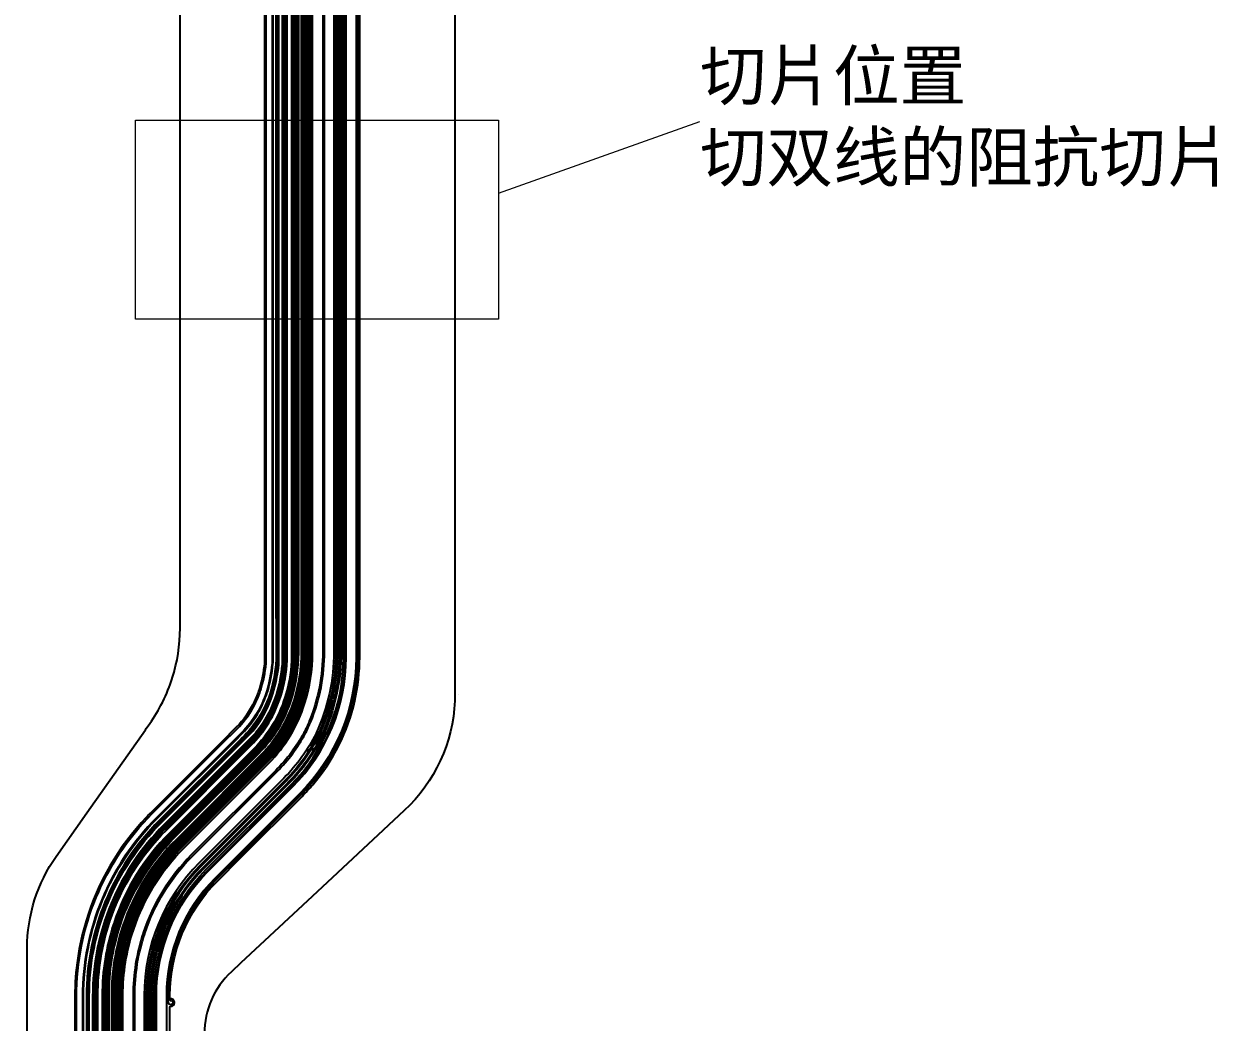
# Model space of a CAD drawing. Extents: x 3807 to 4077, y -466 to -276.
# Drawn here: x 3946 to 4019.4, y -397.7 to -336.3 of the extents above; entities that cross this region are included whole.
import ezdxf

# ---------------------------------------------------------------- set-up
doc = ezdxf.new("R2010")
doc.units = 0
doc.layers.add('gbr-dxf', color=7, linetype='Continuous')
doc.layers.add('gbr-outline-dxf', color=2, linetype='Continuous')
doc.layers.add('備註', color=1, linetype='Continuous', lineweight=9)
doc.styles.get("Standard").update_dxf_attribs({"font": 'PMingLiU.ttf'})
pattern_1 = [(0, (35.01403, -7.54149), (0, 0.06985), [0.0508, -0.01905]), (90, (35.01403, -7.54149), (-0.06985, 4e-18), [0.0508, -0.01905])]

msp = doc.modelspace()

# ---------------------------------------------------------------- hatches: boundary and pattern name
at = {"layer": '備註', "linetype": 'Continuous'}
h = msp.add_hatch(dxfattribs=at)
h.set_pattern_fill('ANGLE', color=4, scale=0.01, style=0)
h.set_pattern_definition(pattern_1)
h.paths.add_polyline_path([(3954.219, -409.179), (3954.219, -409.179), (3954.041, -409.179), (3954.041, -408.647), (3954.041, -408.646), (3954.142, -408.56), (3954.161, -408.463, -0.011884), (3954.162, -408.462, 0.047835), (3954.17, -408.372), (3954.17, -408.371), (3954.17, -407.389, -0.013493), (3954.17, -407.387, 0.16023), (3953.878, -406.499, -0.011743), (3953.877, -406.497, -0.160569), (3953.568, -405.558, -0.013355), (3953.568, -405.556), (3953.568, -396.039), (3953.568, -396.037, -0.198875), (3956.906, -387.979), (3956.906, -387.979), (3956.906, -387.979), (3956.906, -387.979), (3962.115, -382.77), (3962.115, -382.77), (3962.115, -382.77, 0.081468), (3964.124, -379.973, 0.107635), (3965.232, -374.891), (3965.231, -374.889), (3965.231, -371.493, -0.005329), (3965.231, -371.468, -0.01598), (3965.231, -371.466), (3965.231, -328.716, 0.02287), (3965.207, -328.198, -0.010413), (3965.207, -328.197, 0.017003), (3965.203, -328.164, -0.010657), (3965.203, -328.162, -0.003258), (3965.202, -328.155, -0.030586), (3965.2, -328.15, -0.043208), (3965.195, -328.098, -0.014798), (3965.195, -328.095, 0.022961), (3965.192, -328.051, -0.010581), (3965.192, -328.049, 0.133259), (3964.081, -325.291, -0.011775), (3964.08, -325.29, -0.163384), (3962.913, -321.814), (3962.913, -321.814), (3962.913, -312.404), (3962.913, -312.403, -0.129716), (3963.358, -310.719, -0.010688), (3963.358, -310.718, 0.009413), (3963.398, -310.645, -0.008282), (3963.398, -310.644, -0.077139), (3963.895, -309.965), (3963.895, -309.965), (3963.965, -309.895, -0.024653), (3963.968, -309.892, 0.19899), (3964.252, -309.207), (3964.252, -309.205), (3964.252, -308.182, -0.013626), (3964.252, -308.18, 0.15526), (3964.243, -308.154, -0.047374), (3964.239, -308.152, -0.192505), (3964.143, -308.028), (3964.141, -308.028), (3964.141, -307.495), (3964.319, -307.495), (3964.319, -308.028), (3964.315, -308.028, 0.020922), (3964.315, -308.051), (3964.315, -308.053, 0.077712), (3964.329, -308.137, -0.085172), (3964.33, -308.145, -0.063907), (3964.335, -308.177, -0.01602), (3964.335, -308.18), (3964.335, -309.207, -0.010618), (3964.335, -309.208, -0.197688), (3964.029, -309.948, -0.026109), (3964.026, -309.951), (3963.954, -310.023), (3963.953, -310.024, 0.077044), (3963.472, -310.681, -0.00837), (3963.472, -310.682, -0.009676), (3963.43, -310.76, -0.010876), (3963.429, -310.761, 0.129497), (3962.996, -312.402), (3962.996, -312.403), (3962.996, -321.814, 0.163308), (3964.146, -325.238, -0.011598), (3964.147, -325.24, -0.133268), (3965.274, -328.038, -0.010737), (3965.274, -328.04, -0.024929), (3965.278, -328.096, -0.015908), (3965.278, -328.099, 0.033744), (3965.281, -328.128, -0.058086), (3965.283, -328.138, 0.004537), (3965.284, -328.147, -0.010536), (3965.285, -328.149, -0.017065), (3965.29, -328.187, -0.011298), (3965.29, -328.189, -0.022937), (3965.314, -328.716), (3965.314, -328.716), (3965.314, -371.468, -0.015825), (3965.314, -371.471, 0.004854), (3965.314, -371.491), (3965.314, -371.493), (3965.314, -374.888), (3965.315, -374.889, -0.10765), (3964.2, -380.006, -0.014988), (3964.199, -380.009, -0.081493), (3962.173, -382.829), (3962.173, -382.829), (3962.173, -382.829), (3956.964, -388.038, 0.19891), (3953.651, -396.039), (3953.651, -396.04), (3953.651, -405.558, -0.01346), (3953.651, -405.56, 0.159945), (3953.943, -406.447, -0.011483), (3953.944, -406.448, -0.160175), (3954.253, -407.385, -0.013717), (3954.253, -407.387), (3954.253, -408.372, -0.010663), (3954.253, -408.374, -0.048065), (3954.243, -408.479, -0.012301), (3954.243, -408.481), (3954.223, -408.578, -0.008453), (3954.223, -408.579), (3954.219, -409.179)])
h = msp.add_hatch(dxfattribs=at)
h.set_pattern_fill('ANGLE', color=4, scale=0.01, style=0)
h.set_pattern_definition(pattern_1)
h.paths.add_polyline_path([(3964.558, -308.194), (3964.558, -309.207, -0.016305), (3964.558, -309.209, -0.198398), (3964.184, -310.109), (3964.184, -310.109), (3964.112, -310.181), (3964.112, -310.182, 0.077062), (3963.671, -310.784, -0.008577), (3963.671, -310.785, -0.009589), (3963.625, -310.869), (3963.624, -310.87, 0.129718), (3963.22, -312.403, -0.013487), (3963.22, -312.405), (3963.22, -321.814), (3963.219, -321.815, 0.163227), (3964.324, -325.103, -0.011714), (3964.325, -325.105, -0.133288), (3965.496, -328.012, -0.011579), (3965.497, -328.014, -0.022888), (3965.502, -328.086, -0.047003), (3965.503, -328.093, 0.014638), (3965.506, -328.113, -0.015724), (3965.506, -328.115, -0.01582), (3965.512, -328.165, -0.017779), (3965.513, -328.168, -0.022951), (3965.538, -328.716, -0.01598), (3965.538, -328.719), (3965.538, -371.463, -0.019686), (3965.538, -371.467, -0.017758), (3965.538, -371.469, 0.005313), (3965.538, -371.487, -0.018449), (3965.538, -371.49), (3965.538, -374.888), (3965.538, -374.889, -0.107714), (3964.402, -380.103, -0.014366), (3964.401, -380.105, -0.081576), (3962.332, -382.987), (3962.332, -382.987), (3962.332, -382.987), (3957.123, -388.196), (3957.122, -388.197, 0.198894), (3953.874, -396.039), (3953.874, -396.04), (3953.874, -405.558, -0.013447), (3953.874, -405.56, 0.159762), (3954.122, -406.314, -0.011483), (3954.123, -406.315, -0.160219), (3954.477, -407.385, -0.013731), (3954.477, -407.387), (3954.477, -408.541), (3954.569, -408.646), (3954.569, -408.647), (3954.569, -409.179), (3954.391, -409.179), (3954.391, -408.647), (3954.391, -408.646), (3954.394, -408.588), (3954.394, -407.389, -0.013465), (3954.394, -407.387, 0.16027), (3954.058, -406.366, -0.011743), (3954.056, -406.364, -0.160496), (3953.791, -405.558, -0.013355), (3953.791, -405.556), (3953.791, -396.039), (3953.791, -396.037, -0.198861), (3957.064, -388.138), (3957.064, -388.138), (3962.273, -382.929), (3962.273, -382.929), (3962.273, -382.928, 0.081551), (3964.326, -380.069, 0.107699), (3965.455, -374.891), (3965.455, -374.889), (3965.455, -371.488, -0.014064), (3965.455, -371.486, -0.003369), (3965.455, -371.474, -0.030125), (3965.455, -371.469), (3965.455, -328.716, -0.016022), (3965.455, -328.714, 0.022735), (3965.43, -328.178, -0.015857), (3965.43, -328.176, 0.017511), (3965.424, -328.126, -0.019536), (3965.423, -328.123, -0.009196), (3965.421, -328.108, -0.08322), (3965.419, -328.095, 0.024776), (3965.414, -328.025, -0.009807), (3965.414, -328.023, 0.133281), (3964.259, -325.156, -0.011696), (3964.258, -325.155, -0.163374), (3963.136, -321.814), (3963.137, -321.812), (3963.137, -312.403, -0.013556), (3963.137, -312.401, -0.12949), (3963.551, -310.83), (3963.552, -310.829, 0.009593), (3963.596, -310.747), (3963.597, -310.747, -0.077165), (3964.053, -310.123), (3964.053, -310.123), (3964.125, -310.05), (3964.126, -310.05, 0.1989), (3964.475, -309.207, -0.01598), (3964.475, -309.204), (3964.475, -308.194, -0.043357), (3964.477, -308.172, -0.11098), (3964.479, -308.16, 0.10686), (3964.493, -308.072, -0.135663), (3964.496, -308.058, 0.032048), (3964.494, -308.031), (3964.491, -308.028), (3964.491, -308.027), (3964.491, -307.495), (3964.669, -307.495), (3964.669, -308.027), (3964.669, -308.028), (3964.665, -308.031, -0.241105), (3964.591, -308.142, -0.020161), (3964.584, -308.15), (3964.584, -308.15), (3964.571, -308.162), (3964.571, -308.162, 0.199548), (3964.558, -308.194)])

# ---------------------------------------------------------------- linework, layer by layer
at = {"layer": 'gbr-dxf', "linetype": 'Continuous'}
for points in [[(3946.23, -398.721), (3946.23, -393.123, -0.154608), (3948.018, -387.48), (3949.903, -384.804), (3953.5, -379.697), (3953.55, -379.626), (3953.77, -379.314, 0.036962), (3954.544, -378.022, 0.001414), (3954.569, -377.972, 0.03796), (3955.149, -376.538), (3955.149, -376.538), (3955.151, -376.531, 0.077102), (3955.63, -373.44), (3955.63, -357.211), (3955.63, -357.161), (3955.63, -336.399), (3955.63, -336.349), (3955.63, -322.285, -0.021821)], [(3954.016, -405.559), (3954.016, -396.039, -0.014513), (3954.016, -396.036, -0.198845), (3957.223, -388.296), (3957.223, -388.296), (3962.431, -383.088), (3962.432, -383.087, 0.198907), (3965.679, -375.247, -0.012207), (3965.679, -375.245), (3965.679, -328.404)], [(3965.781, -328.402), (3965.781, -375.247, -0.012252), (3965.781, -375.249, -0.198855), (3962.503, -383.159), (3962.503, -383.159), (3957.295, -388.368), (3957.295, -388.368, 0.198908), (3954.117, -396.039, -0.01449), (3954.117, -396.042), (3954.117, -405.556, -0.012174)], [(3954.177, -405.325), (3954.177, -396.039, -0.005038), (3954.177, -396.033, -0.198775), (3957.337, -388.411), (3957.338, -388.41), (3962.546, -383.202), (3962.546, -383.202), (3962.546, -383.202, 0.198913), (3965.841, -375.247), (3965.841, -375.243), (3965.841, -328.108, -0.004962)], [(3966.451, -328.102), (3966.451, -375.247), (3966.451, -375.251, -0.198827), (3962.977, -383.633), (3962.977, -383.633), (3962.977, -383.633), (3957.769, -388.841), (3957.768, -388.842, 0.198908), (3954.787, -396.039, -0.004983), (3954.787, -396.044), (3954.787, -405.329)], [(3966.57, -328.102), (3966.57, -375.247), (3966.57, -375.248, -0.198878), (3963.062, -383.717), (3963.062, -383.717), (3957.853, -388.926), (3957.853, -388.927, 0.198894), (3954.907, -396.039, -0.015908), (3954.907, -396.04), (3954.907, -396.149, -0.082058), (3954.908, -396.159, 0.016403), (3954.908, -396.184, 0.323006), (3955.052, -396.334, -0.010539), (3955.057, -396.334, -0.414225), (3955.195, -396.472, -0.414225), (3955.057, -396.609, -0.414225), (3954.92, -396.472), (3954.92, -396.469, 0.056435), (3954.892, -396.365, -0.108707), (3954.848, -396.18, -0.066861), (3954.847, -396.172), (3954.847, -396.039, -0.015946), (3954.847, -396.037, -0.198851), (3957.81, -388.884), (3957.81, -388.884), (3963.019, -383.675), (3963.02, -383.675, 0.198904), (3966.51, -375.247), (3966.511, -375.245), (3966.511, -328.104, -0.015853)], [(3955.01, -398.582), (3955.01, -396.753, -0.409923), (3955.06, -396.702, 0.410338), (3955.287, -396.472, 0.414222), (3955.057, -396.242), (3955.055, -396.242, -0.329856), (3955.011, -396.201, -0.026219), (3955.01, -396.172), (3955.01, -396.039, -0.198903), (3957.926, -388.999), (3959.365, -387.56), (3959.415, -387.51), (3963.135, -383.79, 0.020163), (3963.795, -383.074, 0.120958), (3966.374, -377.922, 0.055872), (3966.674, -375.247), (3966.674, -357.176), (3966.674, -357.126), (3966.674, -336.379), (3966.674, -336.329), (3966.674, -328.102)], [(3972.53, -328.03), (3972.53, -336.329), (3972.53, -336.379), (3972.53, -357.126), (3972.53, -357.176), (3972.53, -377.498, -0.010836), (3972.521, -377.922, -0.196727), (3969.413, -384.664), (3968.125, -385.866), (3963.745, -389.951), (3959.365, -394.035), (3958.784, -394.577, 0.207988), (3957.13, -398.38)], [(3950.433, -406.39), (3950.433, -396.1, -0.015927), (3950.433, -396.098, -0.198882), (3954.75, -385.676), (3954.75, -385.676), (3954.75, -385.676), (3960.215, -380.212), (3960.215, -380.212, -0.078286), (3960.222, -380.207), (3960.395, -380.034, 0.095763), (3961.703, -377.604, -0.011223), (3961.703, -377.603, 0.05547), (3962.089, -375.626), (3962.089, -375.625, 0.020503), (3962.091, -375.568), (3962.091, -375.567), (3962.091, -329.119)], [(3962.151, -329.119), (3962.151, -375.568), (3962.151, -375.569, -0.020104), (3962.149, -375.63), (3962.149, -375.631, -0.055498), (3961.76, -377.622, -0.010411), (3961.76, -377.623, -0.095771), (3960.441, -380.072, -0.029124), (3960.439, -380.075), (3960.259, -380.255, -0.078224), (3960.251, -380.26), (3954.793, -385.718, 0.198912), (3950.493, -396.1, -0.015908), (3950.493, -396.101), (3950.493, -406.389)], [(3950.576, -406.358), (3950.576, -396.035, -0.008948), (3950.576, -396.031, -0.079689), (3951.297, -391.531, -0.005763), (3951.298, -391.528, -0.003472), (3951.306, -391.504, -0.004732), (3951.307, -391.503, -0.0031), (3951.308, -391.5, -0.00422), (3951.321, -391.462), (3951.321, -391.46, -0.115923), (3954.789, -385.862), (3954.789, -385.862), (3955.281, -385.37), (3955.281, -385.37), (3955.281, -385.37), (3955.282, -385.369), (3955.282, -385.369), (3955.282, -385.368), (3957.229, -383.422), (3957.229, -383.422), (3957.234, -383.416), (3959.99, -380.661), (3959.99, -380.66, 0.121192), (3961.818, -377.64, -0.00515), (3961.818, -377.638, 0.060842), (3962.223, -375.437), (3962.223, -328.859, -0.007187)], [(3962.49, -328.863), (3962.49, -375.438, -0.019972), (3962.489, -375.449, -0.061015), (3962.072, -377.72, -0.005078), (3962.071, -377.722, -0.12112), (3960.179, -380.849), (3960.179, -380.849), (3957.423, -383.605), (3957.423, -383.605), (3957.423, -383.605), (3957.423, -383.605), (3957.417, -383.611), (3957.417, -383.611), (3957.417, -383.611), (3955.471, -385.557), (3955.471, -385.557), (3955.471, -385.557), (3955.47, -385.558), (3955.47, -385.558), (3955.47, -385.558), (3954.978, -386.05), (3954.977, -386.051, 0.115859), (3951.575, -391.542, -0.011199), (3951.574, -391.547, 0.004847), (3951.56, -391.586, -0.010065), (3951.558, -391.591), (3951.558, -391.591, -0.006016), (3951.557, -391.594, 0.003487), (3951.55, -391.614), (3951.55, -391.616, 0.079574), (3950.842, -396.026, -0.008917), (3950.842, -396.031), (3950.842, -406.358)], [(3950.902, -407.601), (3950.902, -396.031), (3950.902, -396.03, -0.079659), (3951.607, -391.633, -0.010143), (3951.608, -391.633, -0.003862), (3951.615, -391.611, -0.021783), (3951.616, -391.609), (3951.616, -391.608, -0.010751), (3951.617, -391.607, -0.005064), (3951.63, -391.567), (3951.63, -391.567, -0.115966), (3955.019, -386.094), (3955.02, -386.093), (3955.512, -385.601), (3955.512, -385.601), (3955.513, -385.6), (3955.513, -385.6), (3960.222, -380.891), (3960.222, -380.891, 0.121179), (3962.13, -377.738, -0.015726), (3962.13, -377.736, 0.074042), (3962.566, -374.956), (3962.566, -371.569, -0.007374), (3962.563, -371.504, -0.023321), (3962.563, -371.502, -0.004922), (3962.565, -371.427), (3962.565, -371.426, -0.008341), (3962.566, -371.402), (3962.566, -328.859)], [(3962.626, -328.86), (3962.626, -371.404, -0.029553), (3962.626, -371.407, 0.007337), (3962.625, -371.426), (3962.625, -371.428, 0.004918), (3962.623, -371.501, 0.007404), (3962.626, -371.565, -0.026812), (3962.626, -371.568), (3962.626, -374.956), (3962.626, -374.956, -0.074084), (3962.187, -377.755, -0.015743), (3962.186, -377.757, -0.121125), (3960.264, -380.934), (3960.264, -380.934), (3955.556, -385.642), (3955.556, -385.642), (3955.555, -385.643), (3955.555, -385.643), (3955.062, -386.136), (3955.062, -386.136, 0.115948), (3951.688, -391.585, -0.015724), (3951.687, -391.587, 0.00506), (3951.674, -391.625, -0.010759), (3951.673, -391.626, 0.00423), (3951.672, -391.628, -0.014923), (3951.672, -391.63), (3951.672, -391.63), (3951.671, -391.632), (3951.671, -391.632, 0.003445), (3951.665, -391.65, -0.011251), (3951.665, -391.651, 0.079699), (3950.962, -396.031), (3950.962, -396.032), (3950.962, -407.599, -0.015872)], [(3951.022, -407.601), (3951.022, -396.031, -0.015927), (3951.022, -396.03, -0.079659), (3951.722, -391.671, -0.010038), (3951.722, -391.67, -0.003875), (3951.728, -391.65), (3951.729, -391.649, -0.0046), (3951.729, -391.647, -0.013237), (3951.73, -391.646), (3951.73, -391.646, -0.010502), (3951.73, -391.645, -0.005277), (3951.744, -391.606), (3951.744, -391.606, -0.115991), (3955.104, -386.178), (3955.105, -386.178), (3955.597, -385.685), (3955.597, -385.685), (3955.598, -385.684), (3955.598, -385.684), (3960.306, -380.976, 0.121188), (3962.244, -377.773, -0.015859), (3962.245, -377.772, 0.073996), (3962.686, -374.958, -0.016892), (3962.686, -374.956), (3962.686, -371.564, -0.007318), (3962.683, -371.504, -0.02268), (3962.683, -371.501, -0.00479), (3962.685, -371.43), (3962.685, -371.429, -0.00999), (3962.686, -371.406), (3962.686, -371.405), (3962.686, -328.859)], [(3962.746, -328.859), (3962.746, -371.407, -0.033501), (3962.746, -371.411, 0.008576), (3962.745, -371.43), (3962.745, -371.431, 0.004789), (3962.743, -371.501, 0.007662), (3962.746, -371.563, -0.030158), (3962.746, -371.566), (3962.746, -374.954, -0.020822), (3962.746, -374.957, -0.074094), (3962.301, -377.791, -0.015776), (3962.301, -377.793, -0.121134), (3960.349, -381.019), (3960.349, -381.019), (3960.349, -381.019), (3960.349, -381.019), (3955.641, -385.727), (3955.641, -385.727), (3955.64, -385.728), (3955.64, -385.728), (3955.147, -386.221), (3955.147, -386.221, 0.115971), (3951.801, -391.624, -0.016224), (3951.8, -391.626, 0.005267), (3951.787, -391.663, -0.01145), (3951.787, -391.665, 0.00641), (3951.786, -391.666, -0.015451), (3951.786, -391.668), (3951.786, -391.668, 0.003872), (3951.779, -391.688, -0.011452), (3951.779, -391.689, 0.079707), (3951.082, -396.031, -0.015908), (3951.082, -396.033), (3951.082, -407.599, -0.01892)], [(3951.142, -407.772), (3951.142, -396.032, -0.079726), (3951.836, -391.708), (3951.836, -391.707, -0.004157), (3951.842, -391.687, -0.010305), (3951.843, -391.686), (3951.843, -391.686, -0.016788), (3951.844, -391.684, -0.0056), (3951.857, -391.645, -0.010062), (3951.858, -391.644, -0.115989), (3955.189, -386.263), (3955.189, -386.263), (3955.682, -385.77), (3955.682, -385.77), (3955.683, -385.769), (3955.683, -385.769), (3960.391, -381.061), (3960.391, -381.061, 0.121149), (3962.358, -377.81, -0.010844), (3962.359, -377.809, 0.074072), (3962.806, -374.958), (3962.806, -374.957), (3962.806, -371.562, -0.007681), (3962.803, -371.502, -0.028419), (3962.803, -371.498, -0.004526), (3962.805, -371.434), (3962.805, -371.433, -0.01183), (3962.806, -371.41), (3962.806, -328.86, -0.015891)], [(3962.866, -328.859), (3962.866, -371.411, -0.027983), (3962.866, -371.415, 0.010849), (3962.865, -371.433), (3962.865, -371.434, 0.004752), (3962.863, -371.501, -0.01042), (3962.863, -371.502, 0.007512), (3962.866, -371.559, -0.01663), (3962.866, -371.561), (3962.866, -374.956), (3962.866, -374.957, -0.074077), (3962.416, -377.826, -0.010787), (3962.416, -377.827, -0.121182), (3960.434, -381.103), (3960.434, -381.104), (3955.726, -385.812), (3955.726, -385.812), (3955.725, -385.813), (3955.725, -385.813), (3955.232, -386.305), (3955.232, -386.306, 0.116018), (3951.914, -391.665, -0.021578), (3951.913, -391.667, 0.005089), (3951.901, -391.701, -0.02687), (3951.9, -391.704), (3951.899, -391.706, 0.003934), (3951.893, -391.724, -0.01321), (3951.893, -391.725, 0.079744), (3951.202, -396.032), (3951.202, -407.771, -0.021672)], [(3951.262, -407.773), (3951.262, -396.036, -0.011836), (3951.262, -396.033, -0.079774), (3951.951, -391.743, -0.006545), (3951.951, -391.742, -0.003612), (3951.956, -391.726, -0.006566), (3951.957, -391.725, -0.003482), (3951.957, -391.723), (3951.957, -391.722, -0.005632), (3951.97, -391.686, -0.116049), (3955.274, -386.348), (3955.274, -386.348), (3955.767, -385.855), (3955.767, -385.855), (3955.768, -385.854), (3955.768, -385.854), (3955.768, -385.854), (3960.476, -381.146), (3960.477, -381.146, 0.121167), (3962.473, -377.845, -0.010009), (3962.474, -377.843, 0.074), (3962.926, -374.959), (3962.926, -374.958), (3962.926, -371.558), (3962.926, -371.556, -0.00961), (3962.926, -371.554, -0.006797), (3962.924, -371.504, -0.016029), (3962.924, -371.499, -0.004469), (3962.925, -371.437), (3962.925, -371.436, -0.014608), (3962.926, -371.415), (3962.926, -328.858, -0.011754)], [(3963.078, -328.861), (3963.078, -371.418, -0.022554), (3963.078, -371.425, 0.014908), (3963.077, -371.437, -0.009066), (3963.077, -371.44, 0.004456), (3963.076, -371.498, 0.007246), (3963.078, -371.547, -0.006238), (3963.078, -371.549), (3963.078, -371.549, -0.022684), (3963.078, -371.556), (3963.078, -374.956), (3963.078, -374.958, -0.074117), (3962.619, -377.891, -0.009774), (3962.618, -377.893, -0.121085), (3960.584, -381.253), (3960.584, -381.254), (3955.876, -385.962), (3955.876, -385.962), (3955.876, -385.962), (3955.875, -385.963), (3955.382, -386.456), (3955.382, -386.456, 0.11603), (3952.115, -391.733, -0.012758), (3952.114, -391.737, 0.00584), (3952.102, -391.771, -0.006144), (3952.101, -391.772, 0.004536), (3952.096, -391.789, -0.013904), (3952.095, -391.793, 0.079662), (3951.414, -396.029, -0.011805), (3951.414, -396.033), (3951.414, -407.776, -0.019098)], [(3951.474, -408.261), (3951.474, -396.033, -0.015946), (3951.474, -396.031, -0.079758), (3952.153, -391.809), (3952.153, -391.809, -0.004631), (3952.158, -391.792, -0.012912), (3952.159, -391.791, -0.006303), (3952.171, -391.755, -0.009727), (3952.172, -391.754, -0.116079), (3955.424, -386.498), (3955.425, -386.498), (3960.627, -381.296), (3960.627, -381.296, 0.121142), (3962.676, -377.91, -0.010941), (3962.676, -377.909, 0.074132), (3963.138, -374.958), (3963.138, -374.957), (3963.138, -371.551, -0.001468), (3963.138, -371.545, -0.015805), (3963.138, -371.544, -0.006799), (3963.136, -371.499, -0.025896), (3963.136, -371.496, -0.00425), (3963.137, -371.441), (3963.137, -371.441, -0.018181), (3963.138, -371.43, -0.013199), (3963.138, -371.429, -0.003924), (3963.138, -371.425), (3963.138, -328.72, 0.017569)], [(3963.198, -328.72), (3963.198, -371.425, -0.039553), (3963.198, -371.43, 0.004533), (3963.198, -371.433, -0.011033), (3963.197, -371.434, 0.017529), (3963.197, -371.44), (3963.197, -371.442, 0.004496), (3963.196, -371.499, -0.012317), (3963.196, -371.5, 0.006277), (3963.197, -371.539, -0.009821), (3963.198, -371.54, 0.001559), (3963.198, -371.546, -0.02857), (3963.198, -371.55), (3963.198, -374.958, -0.013633), (3963.198, -374.96, -0.074078), (3962.734, -377.926, -0.010661), (3962.733, -377.927, -0.121174), (3960.669, -381.338), (3960.669, -381.339), (3955.467, -386.541), (3955.467, -386.541, 0.116109), (3952.228, -391.775, -0.02202), (3952.227, -391.777, 0.005884), (3952.216, -391.809), (3952.215, -391.81, 0.004626), (3952.211, -391.825, -0.014761), (3952.21, -391.827, 0.079808), (3951.534, -396.033, -0.015889), (3951.534, -396.035), (3951.534, -408.259, -0.018996)], [(3951.594, -408.38), (3951.594, -396.033, -0.015927), (3951.594, -396.032, -0.079771), (3952.267, -391.846, -0.00991), (3952.267, -391.845, -0.004829), (3952.272, -391.83), (3952.272, -391.83, -0.006689), (3952.284, -391.795, -0.010245), (3952.285, -391.794, -0.116104), (3955.509, -386.583), (3955.509, -386.583), (3960.711, -381.381), (3960.712, -381.381, 0.121142), (3962.79, -377.946, -0.010833), (3962.791, -377.945, 0.07414), (3963.258, -374.959), (3963.258, -374.958), (3963.258, -371.547, -0.001912), (3963.258, -371.539, -0.012863), (3963.258, -371.538, -0.00654), (3963.256, -371.499, -0.02498), (3963.256, -371.496, -0.004052), (3963.257, -371.445, -0.049607), (3963.257, -371.439, -0.00979), (3963.257, -371.439, -0.009332), (3963.258, -371.433, -0.003673), (3963.258, -371.43), (3963.258, -328.721, -0.01492)], [(3963.318, -328.72), (3963.318, -371.432, -0.028427), (3963.318, -371.435), (3963.318, -371.436, -0.024789), (3963.318, -371.439, 0.008504), (3963.317, -371.442), (3963.317, -371.444, -0.03872), (3963.317, -371.448, 0.004075), (3963.316, -371.498, -0.013123), (3963.316, -371.499, 0.005978), (3963.317, -371.534, -0.012035), (3963.317, -371.535, 0.001981), (3963.318, -371.543, -0.025309), (3963.318, -371.546), (3963.318, -374.959, -0.013614), (3963.318, -374.96, -0.074087), (3962.848, -377.962, -0.010781), (3962.848, -377.962, -0.121172), (3960.754, -381.423), (3960.754, -381.424), (3955.552, -386.625), (3955.552, -386.626, 0.116134), (3952.341, -391.814, -0.021292), (3952.34, -391.817, 0.006229), (3952.329, -391.848, -0.012156), (3952.329, -391.849, 0.004851), (3952.324, -391.863, -0.011684), (3952.324, -391.864, 0.079822), (3951.654, -396.033, -0.015908), (3951.654, -396.035), (3951.654, -408.378, -0.018841)], [(3951.714, -408.117), (3951.714, -396.034, -0.079818), (3952.381, -391.883), (3952.381, -391.882, -0.005437), (3952.386, -391.868, -0.013676), (3952.386, -391.867, -0.00663), (3952.398, -391.835), (3952.398, -391.835, -0.116164), (3955.594, -386.668), (3955.594, -386.668), (3960.796, -381.466), (3960.796, -381.466, 0.091467), (3962.551, -378.917, -0.010484), (3962.551, -378.916, 0.029357), (3962.905, -377.98, -0.015882), (3962.906, -377.979, 0.074108), (3963.378, -374.959), (3963.378, -371.544, -0.002451), (3963.377, -371.534, -0.011769), (3963.377, -371.533, -0.006097), (3963.376, -371.499, -0.017869), (3963.376, -371.497, -0.004264), (3963.377, -371.446, -0.036863), (3963.378, -371.442, -0.005105), (3963.378, -371.439, -0.018312), (3963.378, -371.437), (3963.378, -371.435), (3963.378, -328.719, -0.014958)], [(3963.438, -328.721), (3963.438, -371.435, -0.028665), (3963.438, -371.438), (3963.438, -371.44, -0.014071), (3963.438, -371.441, 0.015319), (3963.437, -371.447, -0.041251), (3963.437, -371.452, 0.003831), (3963.436, -371.496), (3963.436, -371.497, 0.006089), (3963.437, -371.529, -0.013123), (3963.437, -371.53, 0.002494), (3963.438, -371.54, -0.023721), (3963.438, -371.543), (3963.438, -374.959), (3963.438, -374.96, -0.074147), (3962.963, -377.998, -0.015637), (3962.962, -378, -0.029286), (3962.606, -378.94, -0.009746), (3962.606, -378.941, -0.091496), (3960.839, -381.508), (3960.839, -381.508), (3955.637, -386.71), (3955.636, -386.711, 0.116143), (3952.455, -391.853, -0.017162), (3952.454, -391.855, 0.00712), (3952.443, -391.887, -0.017162), (3952.442, -391.889, 0.004531), (3952.438, -391.9, -0.011885), (3952.438, -391.901, 0.079838), (3951.774, -396.034), (3951.774, -408.116)], [(3951.834, -407.869), (3951.834, -396.035), (3951.834, -396.034, -0.079818), (3952.495, -391.921, -0.011503), (3952.495, -391.92, -0.006004), (3952.5, -391.907, -0.009975), (3952.5, -391.906, -0.00726), (3952.511, -391.875), (3952.511, -391.874, -0.116191), (3955.679, -386.753), (3955.679, -386.753), (3960.881, -381.551), (3960.881, -381.551, 0.121147), (3963.02, -378.017, -0.010663), (3963.02, -378.016, 0.074155), (3963.498, -374.96), (3963.498, -371.54), (3963.498, -371.54, -0.002644), (3963.497, -371.53, -0.011556), (3963.497, -371.528, -0.005873), (3963.497, -371.499, -0.017198), (3963.497, -371.497, -0.004157), (3963.497, -371.449, -0.031885), (3963.498, -371.445, -0.001921), (3963.498, -371.438), (3963.498, -371.438), (3963.498, -328.72)], [(3963.558, -328.719), (3963.558, -371.436), (3963.558, -371.439, 0.002401), (3963.558, -371.448, -0.045565), (3963.557, -371.453, 0.003819), (3963.556, -371.496), (3963.556, -371.497, 0.005872), (3963.557, -371.525, -0.013267), (3963.557, -371.526, 0.003405), (3963.558, -371.539, -0.029926), (3963.558, -371.542), (3963.558, -374.96), (3963.558, -374.96, -0.07413), (3963.077, -378.033, -0.010895), (3963.077, -378.034, -0.121177), (3960.924, -381.593), (3960.923, -381.593), (3955.721, -386.795), (3955.721, -386.795, 0.11617), (3952.568, -391.892, -0.016536), (3952.567, -391.894, 0.007796), (3952.556, -391.926, -0.021642), (3952.555, -391.929, 0.004906), (3952.552, -391.938, -0.009888), (3952.552, -391.939, 0.079813), (3951.894, -396.033), (3951.894, -396.034), (3951.894, -407.869, 0.198256)], [(3951.954, -407.03), (3951.954, -396.034), (3951.954, -396.034, -0.079842), (3952.609, -391.958, -0.010363), (3952.609, -391.957, -0.006322), (3952.613, -391.946), (3952.613, -391.945, -0.008212), (3952.624, -391.913), (3952.624, -391.913, -0.116208), (3955.764, -386.838), (3955.764, -386.838), (3960.966, -381.636), (3960.966, -381.635, 0.121176), (3963.134, -378.052, -0.01092), (3963.135, -378.051, 0.07414), (3963.618, -374.96), (3963.618, -374.959), (3963.618, -371.538, -0.003853), (3963.617, -371.525), (3963.617, -371.523, -0.005247), (3963.617, -371.5, -0.022901), (3963.617, -371.497, -0.004198), (3963.617, -371.451), (3963.617, -371.45), (3963.617, -371.449, -0.002541), (3963.618, -371.44), (3963.618, -371.439), (3963.618, -328.719, -0.015085)], [(3963.678, -328.721), (3963.678, -371.438), (3963.678, -371.44, 0.002433), (3963.677, -371.449), (3963.677, -371.45), (3963.677, -371.451, -0.024542), (3963.677, -371.454, 0.003822), (3963.677, -371.495, -0.015105), (3963.677, -371.497, 0.005992), (3963.677, -371.523), (3963.677, -371.524, 0.003706), (3963.678, -371.536, -0.013314), (3963.678, -371.537), (3963.678, -374.96, -0.013576), (3963.678, -374.962, -0.074136), (3963.192, -378.07, -0.01065), (3963.191, -378.071, -0.121149), (3961.008, -381.678), (3961.008, -381.678), (3955.806, -386.88), (3955.806, -386.88, 0.116227), (3952.681, -391.933, -0.016447), (3952.68, -391.935, 0.008238), (3952.67, -391.965, -0.014531), (3952.669, -391.967, 0.006367), (3952.666, -391.976, -0.011234), (3952.666, -391.977, 0.079824), (3952.014, -396.034), (3952.014, -407.028, -0.0189)], [(3952.117, -407.03), (3952.117, -396.034, -0.079841), (3952.764, -392.009), (3952.764, -392.008, -0.006912), (3952.767, -392, 0.006441), (3952.768, -391.997, -0.008434), (3952.777, -391.97, 0.008332), (3952.779, -391.966, -0.116233), (3955.879, -386.953), (3961.081, -381.751, 0.121189), (3963.29, -378.101, 0.07416), (3963.78, -374.961), (3963.78, -371.532, -0.00407), (3963.78, -371.52), (3963.78, -371.52, -0.005708), (3963.78, -371.497), (3963.78, -371.497, -0.004098), (3963.78, -371.455), (3963.78, -371.451, -0.002558), (3963.78, -371.443), (3963.78, -328.719)], [(3964.406, -328.718), (3964.406, -371.454), (3964.406, -371.455), (3964.406, -371.462, 0.004672), (3964.405, -371.498, 0.007061), (3964.405, -371.509, 0.01421), (3964.406, -371.516), (3964.406, -371.518), (3964.406, -374.889, -0.096676), (3963.569, -379.174), (3963.539, -379.245, -0.008877), (3963.378, -379.616, -0.007929), (3963.235, -379.892, -0.07309), (3961.523, -382.193), (3956.322, -387.395, 0.116546), (3953.367, -392.178, 0.020846), (3953.36, -392.198), (3953.36, -392.198), (3953.358, -392.203), (3953.358, -392.203, 0.079877), (3952.742, -396.035), (3952.742, -396.035), (3952.742, -405.996, 0.198901)], [(3952.845, -398.765), (3952.845, -396.035, -0.079877), (3953.456, -392.236), (3953.458, -392.229), (3953.458, -392.228, -0.024972), (3953.464, -392.214, -0.116611), (3956.394, -387.468), (3961.596, -382.266, 0.07309), (3963.326, -379.941, 0.00797), (3963.471, -379.66, 0.008911), (3963.634, -379.285), (3963.665, -379.213, 0.096687), (3964.509, -374.889), (3964.509, -371.513), (3964.508, -371.51, -0.011726), (3964.508, -371.498, -0.004132), (3964.508, -371.467, -0.005298), (3964.509, -371.466), (3964.509, -371.464), (3964.509, -328.718, 0.020414)], [(3965.089, -328.716), (3965.089, -374.889, -0.107612), (3963.995, -379.911, -0.081423), (3962.014, -382.669), (3956.805, -387.878, 0.198883), (3953.425, -396.038), (3953.425, -398.765)], [(3953.568, -405.556), (3953.568, -396.039), (3953.568, -396.037, -0.198875), (3956.906, -387.979), (3956.906, -387.979), (3956.906, -387.979), (3956.906, -387.979), (3962.115, -382.77), (3962.115, -382.77), (3962.115, -382.77, 0.081468), (3964.124, -379.973, 0.107635), (3965.232, -374.891), (3965.231, -374.889), (3965.231, -371.493, -0.005329), (3965.231, -371.468, -0.01598), (3965.231, -371.466), (3965.231, -328.716, 0.02287)], [(3965.314, -328.716), (3965.314, -371.468, -0.015825), (3965.314, -371.471, 0.004854), (3965.314, -371.491), (3965.314, -371.493), (3965.314, -374.888), (3965.315, -374.889, -0.10765), (3964.2, -380.006, -0.014988), (3964.199, -380.009, -0.081493), (3962.173, -382.829), (3962.173, -382.829), (3962.173, -382.829), (3956.964, -388.038, 0.19891), (3953.651, -396.039), (3953.651, -396.04), (3953.651, -405.558, -0.01346)], [(3953.791, -405.556), (3953.791, -396.039), (3953.791, -396.037, -0.198861), (3957.064, -388.138), (3957.064, -388.138), (3962.273, -382.929), (3962.273, -382.929), (3962.273, -382.928, 0.081551), (3964.326, -380.069, 0.107699), (3965.455, -374.891), (3965.455, -374.889), (3965.455, -371.488, -0.014064), (3965.455, -371.486, -0.003369), (3965.455, -371.474, -0.030125), (3965.455, -371.469), (3965.455, -328.716, -0.016022)], [(3965.538, -328.719), (3965.538, -371.463, -0.019686), (3965.538, -371.467, -0.017758), (3965.538, -371.469, 0.005313), (3965.538, -371.487, -0.018449), (3965.538, -371.49), (3965.538, -374.888), (3965.538, -374.889, -0.107714), (3964.402, -380.103, -0.014366), (3964.401, -380.105, -0.081576), (3962.332, -382.987), (3962.332, -382.987), (3962.332, -382.987), (3957.123, -388.196), (3957.122, -388.197, 0.198894), (3953.874, -396.039), (3953.874, -396.04), (3953.874, -405.558, -0.013447)], [(3960.819, -334.307), (3960.819, -336.349), (3960.819, -336.399), (3960.819, -357.161), (3960.819, -357.211), (3960.819, -375.488, -0.023159), (3960.814, -375.6), (3960.814, -375.601, -0.052962), (3960.488, -377.224), (3960.488, -377.224, -0.035547), (3960.195, -377.972, -0.085352), (3959.088, -379.538), (3958.629, -379.997, 0.011459), (3958.62, -380.007), (3958.619, -380.008), (3957.147, -381.48), (3953.85, -384.776, 0.006732), (3953.55, -385.085, 0.116374), (3949.853, -391.443, 0.073843), (3949.161, -396.096), (3949.161, -398.763)], [(3949.264, -406.233), (3949.264, -396.101), (3949.264, -396.098, -0.198883), (3953.923, -384.849), (3953.923, -384.849), (3953.923, -384.849), (3953.923, -384.849), (3953.923, -384.849), (3958.694, -380.079, -0.009475), (3958.699, -380.074, -0.006922), (3958.702, -380.07), (3959.16, -379.611), (3959.161, -379.611), (3959.161, -379.611, 0.121254), (3960.586, -377.255, -0.004659), (3960.587, -377.252, 0.052881), (3960.917, -375.61, -0.004884), (3960.917, -375.607, 0.022668), (3960.923, -375.488), (3960.923, -375.485), (3960.923, -374.258, -0.007588), (3960.922, -374.253), (3960.922, -371.488), (3960.922, -371.484), (3960.922, -334.306)], [(3961.291, -334.309), (3961.291, -371.487), (3961.291, -371.49), (3961.291, -374.247, -0.007633), (3961.291, -374.253), (3961.291, -375.488, -0.005379), (3961.291, -375.492, -0.022702), (3961.283, -375.645, -0.00453), (3961.283, -375.647, -0.052874), (3960.938, -377.365, -0.004082), (3960.937, -377.367, -0.121159), (3959.421, -379.872), (3958.97, -380.323, -0.004202), (3958.969, -380.324, -0.012818), (3958.963, -380.331), (3954.184, -385.109, 0.198934), (3949.632, -396.101), (3949.632, -396.104), (3949.632, -406.23)], [(3949.692, -406.231), (3949.692, -396.101), (3949.692, -396.099, -0.198894), (3954.226, -385.152), (3954.226, -385.152), (3954.226, -385.152), (3954.226, -385.152), (3954.226, -385.152), (3959.235, -380.143, -0.019587), (3959.24, -380.138), (3959.24, -380.138), (3959.464, -379.914), (3959.464, -379.914), (3959.464, -379.914), (3959.464, -379.914, 0.12125), (3960.995, -377.383, -0.006474), (3960.996, -377.381, 0.052905), (3961.343, -375.65, -0.007061), (3961.343, -375.648, 0.02284), (3961.351, -375.489), (3961.351, -374.256, -0.010924), (3961.351, -374.253), (3961.35, -371.487), (3961.35, -371.485), (3961.35, -334.305)], [(3961.528, -334.307), (3961.528, -371.487), (3961.528, -371.489), (3961.529, -374.249, -0.01097), (3961.529, -374.252), (3961.529, -375.489), (3961.529, -375.489, -0.023127), (3961.52, -375.666, -0.006636), (3961.52, -375.668, -0.0529), (3961.165, -377.436, -0.006078), (3961.165, -377.437, -0.121185), (3959.589, -380.04), (3959.372, -380.258, -0.024323), (3959.366, -380.264), (3954.352, -385.277, 0.198931), (3949.87, -396.101), (3949.87, -396.103), (3949.87, -406.234, -0.009373)], [(3949.93, -406.234), (3949.93, -396.102), (3949.93, -396.101, -0.198928), (3954.394, -385.32), (3954.394, -385.32), (3954.394, -385.32), (3959.532, -380.183, -0.039347), (3959.535, -380.179), (3959.89, -379.824, -0.067961), (3959.895, -379.818), (3959.895, -379.818), (3960.037, -379.675, 0.093867), (3961.223, -377.454, -0.015935), (3961.223, -377.452, 0.05287), (3961.58, -375.673, -0.012157), (3961.58, -375.672, 0.023096), (3961.589, -375.489), (3961.589, -374.253), (3961.588, -374.252), (3961.588, -371.488), (3961.588, -371.487), (3961.588, -334.305, -0.012608)], [(3961.648, -334.307), (3961.648, -371.486), (3961.648, -371.487), (3961.648, -374.251), (3961.648, -374.252), (3961.648, -375.489), (3961.648, -375.489, -0.022954), (3961.64, -375.676, -0.011588), (3961.64, -375.677, -0.052953), (3961.28, -377.472, -0.015629), (3961.279, -377.473, -0.093833), (3960.084, -379.714, -0.032634), (3960.081, -379.716), (3960.081, -379.717), (3959.942, -379.856, -0.067731), (3959.937, -379.862), (3959.581, -380.218, -0.036203), (3959.578, -380.222), (3959.578, -380.222), (3954.437, -385.362), (3954.437, -385.362), (3954.437, -385.362, 0.198906), (3949.99, -396.099), (3949.99, -396.101), (3949.99, -406.234, -0.198913)], [(3950.05, -406.232), (3950.05, -396.103), (3950.05, -396.1, -0.198923), (3954.479, -385.405), (3954.479, -385.405), (3954.479, -385.405), (3954.479, -385.405), (3954.479, -385.405), (3960.118, -379.766, 0.094607), (3961.337, -377.49, -0.008784), (3961.338, -377.487, 0.052801), (3961.699, -375.685, -0.006422), (3961.699, -375.683, 0.023051), (3961.708, -375.489), (3961.708, -374.254), (3961.708, -374.252), (3961.708, -368.724), (3961.708, -368.721), (3961.708, -334.306, -0.007722)], [(3961.911, -334.308), (3961.911, -368.719), (3961.911, -368.721), (3961.912, -374.25), (3961.912, -374.252), (3961.912, -375.489), (3961.912, -375.489, -0.022808), (3961.902, -375.699, -0.006521), (3961.902, -375.701, -0.052951), (3961.531, -377.55, -0.008362), (3961.53, -377.553, -0.094509), (3960.276, -379.895, -0.006368), (3960.275, -379.896), (3960.272, -379.899, -0.024573), (3960.266, -379.906), (3960.266, -379.907), (3954.623, -385.549, 0.198884), (3950.253, -396.098), (3950.253, -396.1), (3950.253, -406.234)], [(3950.313, -406.234), (3950.313, -396.1, -0.015927), (3950.313, -396.098, -0.198888), (3954.666, -385.591), (3954.666, -385.591), (3954.666, -385.591), (3954.666, -385.591), (3954.666, -385.591), (3960.166, -380.091), (3960.166, -380.091, -0.055575), (3960.171, -380.087), (3960.31, -379.948, 0.095277), (3961.588, -377.57, -0.015773), (3961.588, -377.568, 0.055347), (3961.969, -375.621, -0.01194), (3961.969, -375.62, 0.019878), (3961.972, -375.565), (3961.971, -375.564), (3961.971, -368.721, -0.015034), (3961.972, -368.72, 0.009128), (3961.971, -368.714, -0.023517), (3961.971, -368.712), (3961.971, -334.306, -0.036179)], [(3962.031, -334.31), (3962.031, -368.71, -0.012809), (3962.031, -368.721, -0.015834), (3962.031, -368.723), (3962.031, -375.563), (3962.031, -375.564, -0.020712), (3962.029, -375.626, -0.011749), (3962.029, -375.628, -0.055264), (3961.646, -377.584, -0.015735), (3961.646, -377.586, -0.095395), (3960.355, -379.987, -0.028013), (3960.353, -379.99), (3960.21, -380.133, -0.012931), (3960.209, -380.134, -0.044607), (3960.205, -380.137), (3954.708, -385.634, 0.198918), (3950.373, -396.1, -0.015908), (3950.373, -396.102), (3950.373, -406.233)]]:
    msp.add_lwpolyline(points, format="xyb", dxfattribs=at)
at = {"layer": 'gbr-outline-dxf', "linetype": 'Continuous', "const_width": 0.000025}
msp.add_lwpolyline([(3946.03, -410.193), (3946.03, -393.123, -0.154617), (3947.854, -387.365), (3953.606, -379.199, 0.154617), (3955.43, -373.44), (3955.43, -322.285, -0.021814), (3955.468, -321.414), (3956.092, -314.282, 0.02121), (3956.13, -313.435), (3956.13, -305.846, -0.414218), (3956.63, -305.346), (3966.227, -305.346, -0.147965), (3966.782, -305.514), (3966.985, -305.649, -0.250644), (3967.43, -306.481), (3967.43, -320.266, 0.256384), (3968.819, -322.796), (3970.415, -323.812, -0.256388), (3972.73, -328.03), (3972.73, -377.498, -0.207998), (3969.55, -384.811), (3958.92, -394.724, 0.207969), (3957.33, -398.38)], format="xyb", dxfattribs=at)
at = {"layer": '備註', "color": 1, "linetype": 'Continuous'}
msp.add_line((3975.207, -346.693), (3987.596, -342.285), dxfattribs=at)
msp.add_lwpolyline([(3952.899, -342.215), (3975.207, -342.215), (3975.207, -354.458), (3952.899, -354.458)], close=True, dxfattribs=at)

# ---------------------------------------------------------------- texts
at = {"layer": '備註', "color": 1, "lineweight": 0, "insert": (3987.596, -337.973), "char_height": 3, "attachment_point": 1}
msp.add_mtext('{\\fPMingLiU|b0|i0|c136|p2;\\C256;切片位置\\P切双线的阻抗切片}', dxfattribs=at)

doc.saveas('drawing.dxf')
